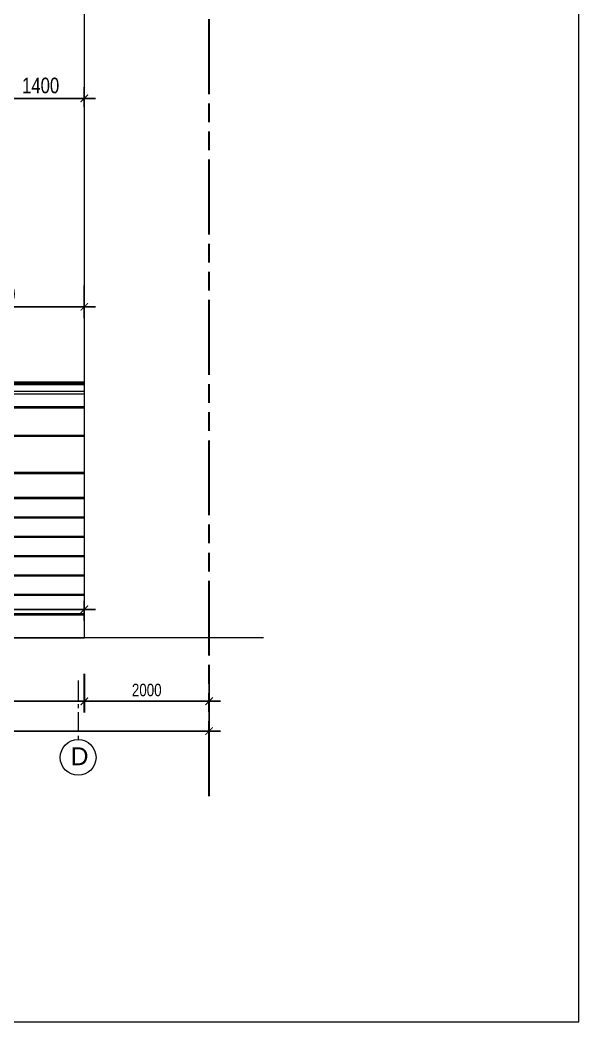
# Model space of a CAD drawing. Header units: millimetres. Extents: x -78046 to 260989, y -99288 to 158505.
# Drawn here: x 252033 to 260989, y 130290 to 146347 of the extents above; entities that cross this region are included whole.
import ezdxf
from ezdxf.enums import TextEntityAlignment as Align

# ---------------------------------------------------------------- set-up
doc = ezdxf.new("R2010")
doc.units = ezdxf.units.MM
doc.header["$LTSCALE"] = 100
doc.header["$PDMODE"] = 98
doc.linetypes.add('ACAD_ISO09W100', pattern=[45, 24, -3, 6, -3, 6, -3])
doc.linetypes.add('CENTER', pattern=[50.8, 31.75, -6.35, 6.35, -6.35])
doc.layers.get('Defpoints').update_dxf_attribs({"lineweight": 13})
for name, color, linetype, lineweight in [('-CENTER', 143, 'CENTER', 13), ('-DIM', 9, 'Continuous', 13), ('-HATCH', 8, 'Continuous', 5), ('-KH', 143, 'Continuous', 13), ('-LINE1', 7, 'Continuous', 18), ('-LINE2', 252, 'Continuous', 9), ('-TEXT', 7, 'Continuous', 15), ('ranh gioi lo dat', 240, 'ACAD_ISO09W100', 30)]:
    doc.layers.add(name, color=color, linetype=linetype, lineweight=lineweight)
doc.styles.add('1', font='arial.ttf')
doc.styles.add('AVANH', font='VHAVAN_2.TTF', dxfattribs={"width": 0.8})
doc.dimstyles.new('C_100A3', dxfattribs={"dimscale": 100, "dimtxt": 2.5, "dimasz": 1.2, "dimexe": 1.8, "dimexo": 0, "dimgap": 0.75, "dimtad": 1, "dimdec": 0, "dimzin": 0, "dimdsep": 46, "dimtxsty": 'AVANH', "dimblk": 'ARCHTICK', "dimcen": 0, "dimdle": 1.8, "dimclrd": 256, "dimclre": 256, "dimclrt": 7, "dimadec": 0, "dimazin": 0, "dimtfac": 0.0001, "dimtdec": 0, "dimtix": 1, "dimtmove": 2, "dimatfit": 3, "dimldrblk": 'ARCHTICK', "dimfxl": 1.8, "dimtolj": 1, "dimtzin": 0, "dimarcsym": 0})

# ---------------------------------------------------------------- blocks, each defined once
blk = doc.blocks.new('_ARCHTICK')
at = {"const_width": 0.15}
blk.add_lwpolyline([(-0.5, -0.5), (0.5, 0.5)], dxfattribs=at)
blk = doc.blocks.new('*D321')
at = {"layer": 'Defpoints', "lineweight": -2, "transparency": 16777216}
for p, q in [((249863, 137037), (249863, 136722)), ((253063, 137037), (253063, 136722)), ((249683, 136902), (253243, 136902))]:
    blk.add_line(p, q, dxfattribs=at)
at = {"layer": 'Defpoints', "color": 0, "transparency": 16777216}
for p in [(249863, 137037), (253063, 137037), (253063, 136902)]:
    blk.add_point(p, dxfattribs=at)
at = {"layer": 'Defpoints', "lineweight": -2, "transparency": 16777216, "xscale": 120, "yscale": 120, "zscale": 120, "rotation": 180}
blk.add_blockref('_ARCHTICK', (249863, 136902), dxfattribs=at)
at = {"layer": 'Defpoints', "lineweight": -2, "transparency": 16777216, "xscale": 120, "yscale": 120, "zscale": 120}
blk.add_blockref('_ARCHTICK', (253063, 136902), dxfattribs=at)
at = {"layer": 'Defpoints', "color": 7, "transparency": 16777216, "insert": (251463, 137106), "char_height": 250, "attachment_point": 5, "style": 'AVANH'}
blk.add_mtext('\\A1;3200', dxfattribs=at)
blk = doc.blocks.new('*D330')
at = {"layer": 'Defpoints', "lineweight": -2, "transparency": 16777216}
for p, q in [((250263, 142103), (250263, 141571)), ((253063, 142095), (253063, 141571)), ((250083, 141751), (253243, 141751))]:
    blk.add_line(p, q, dxfattribs=at)
at = {"layer": 'Defpoints', "color": 0, "transparency": 16777216}
for p in [(250263, 142103), (253063, 142095), (253063, 141751)]:
    blk.add_point(p, dxfattribs=at)
at = {"layer": 'Defpoints', "lineweight": -2, "transparency": 16777216, "xscale": 120, "yscale": 120, "zscale": 120, "rotation": 180}
blk.add_blockref('_ARCHTICK', (250263, 141751), dxfattribs=at)
at = {"layer": 'Defpoints', "lineweight": -2, "transparency": 16777216, "xscale": 120, "yscale": 120, "zscale": 120}
blk.add_blockref('_ARCHTICK', (253063, 141751), dxfattribs=at)
at = {"layer": 'Defpoints', "color": 7, "transparency": 16777216, "insert": (251663, 141955), "char_height": 250, "attachment_point": 5, "style": 'AVANH'}
blk.add_mtext('\\A1;2800', dxfattribs=at)
blk = doc.blocks.new('*D340')
at = {"layer": 'Defpoints', "lineweight": -2, "transparency": 16777216}
for p, q in [((251663, 144951), (251663, 145272)), ((253063, 144951), (253063, 145272)), ((253243, 145092), (251483, 145092))]:
    blk.add_line(p, q, dxfattribs=at)
at = {"layer": 'Defpoints', "color": 0, "transparency": 16777216}
for p in [(251663, 145092), (251663, 144951), (253063, 144951)]:
    blk.add_point(p, dxfattribs=at)
at = {"layer": 'Defpoints', "lineweight": -2, "transparency": 16777216, "xscale": 120, "yscale": 120, "zscale": 120, "rotation": 180}
blk.add_blockref('_ARCHTICK', (251663, 145092), dxfattribs=at)
at = {"layer": 'Defpoints', "lineweight": -2, "transparency": 16777216, "xscale": 120, "yscale": 120, "zscale": 120}
blk.add_blockref('_ARCHTICK', (253063, 145092), dxfattribs=at)
at = {"layer": 'Defpoints', "color": 7, "transparency": 16777216, "insert": (252363, 145297), "char_height": 250, "attachment_point": 5, "style": 'AVANH'}
blk.add_mtext('\\A1;1400', dxfattribs=at)
blk = doc.blocks.new('*D380')
at = {"layer": '-DIM', "lineweight": -2, "transparency": 16777216}
for p, q in [((253063, 135871), (253063, 135250)), ((255063, 135871), (255063, 135250)), ((252883, 135430), (255243, 135430))]:
    blk.add_line(p, q, dxfattribs=at)
at = {"layer": 'Defpoints', "color": 0, "transparency": 16777216}
for p in [(253063, 135871), (255063, 135871), (255063, 135430)]:
    blk.add_point(p, dxfattribs=at)
at = {"layer": '-DIM', "lineweight": -2, "transparency": 16777216, "xscale": 120, "yscale": 120, "zscale": 120, "rotation": 180}
blk.add_blockref('_ARCHTICK', (253063, 135430), dxfattribs=at)
at = {"layer": '-DIM', "lineweight": -2, "transparency": 16777216, "xscale": 120, "yscale": 120, "zscale": 120}
blk.add_blockref('_ARCHTICK', (255063, 135430), dxfattribs=at)
at = {"layer": '-DIM', "color": 7, "transparency": 16777216, "insert": (254063, 135609), "char_height": 200, "attachment_point": 5, "style": 'AVANH'}
blk.add_mtext('\\A1;2000', dxfattribs=at)
blk = doc.blocks.new('*D381')
at = {"layer": '-DIM', "lineweight": -2, "transparency": 16777216}
for p, q in [((235063, 135871), (235063, 134772)), ((255063, 135871), (255063, 134772)), ((255243, 134952), (234883, 134952))]:
    blk.add_line(p, q, dxfattribs=at)
at = {"layer": 'Defpoints', "color": 0, "transparency": 16777216}
for p in [(235063, 135871), (255063, 135871), (235063, 134952)]:
    blk.add_point(p, dxfattribs=at)
at = {"layer": '-DIM', "lineweight": -2, "transparency": 16777216, "xscale": 120, "yscale": 120, "zscale": 120, "rotation": 180}
blk.add_blockref('_ARCHTICK', (235063, 134952), dxfattribs=at)
at = {"layer": '-DIM', "lineweight": -2, "transparency": 16777216, "xscale": 120, "yscale": 120, "zscale": 120}
blk.add_blockref('_ARCHTICK', (255063, 134952), dxfattribs=at)
at = {"layer": '-DIM', "color": 7, "transparency": 16777216, "insert": (245063, 135131), "char_height": 200, "attachment_point": 5, "style": 'AVANH'}
blk.add_mtext('\\A1;20000', dxfattribs=at)
blk = doc.blocks.new('*D385')
at = {"layer": '-DIM', "lineweight": -2, "transparency": 16777216}
for p, q in [((247364, 135871), (247364, 135250)), ((253064, 135871), (253064, 135250)), ((247184, 135430), (253244, 135430))]:
    blk.add_line(p, q, dxfattribs=at)
at = {"layer": 'Defpoints', "color": 0, "transparency": 16777216}
for p in [(247364, 135871), (253064, 135871), (253064, 135430)]:
    blk.add_point(p, dxfattribs=at)
at = {"layer": '-DIM', "lineweight": -2, "transparency": 16777216, "xscale": 120, "yscale": 120, "zscale": 120, "rotation": 180}
blk.add_blockref('_ARCHTICK', (247364, 135430), dxfattribs=at)
at = {"layer": '-DIM', "lineweight": -2, "transparency": 16777216, "xscale": 120, "yscale": 120, "zscale": 120}
blk.add_blockref('_ARCHTICK', (253064, 135430), dxfattribs=at)
at = {"layer": '-DIM', "color": 7, "transparency": 16777216, "insert": (250214, 135609), "char_height": 200, "attachment_point": 5, "style": 'AVANH'}
blk.add_mtext('\\A1;5700', dxfattribs=at)

msp = doc.modelspace()

# ---------------------------------------------------------------- linework, layer by layer
at = {"layer": '-CENTER', "ltscale": 0.1}
msp.add_line((252963.7, 135764.9), (252963.7, 134816.1), dxfattribs=at)
at = {"layer": '-HATCH'}
for p, q in [((236423.9, 140526.1), (253063.2, 140526.8)), ((236423.9, 140506.1), (253063.2, 140506.8)), ((236535.1, 140356.3), (253063.2, 140356.9)), ((236562.9, 140396.1), (253063.2, 140396.8)), ((253063.2, 140126.9), (236550.1, 140126.3)), ((236562.9, 140155.1), (253063.2, 140155.8)), ((249574.5, 139696), (253063, 139696)), ((249621.1, 139676), (253063, 139676)), ((253063, 139096), (250012.8, 139096)), ((253063, 139076), (250012.9, 139076)), ((238063.2, 136834), (253063.2, 136834.6)), ((238063.2, 136814), (253063.2, 136814.6))]:
    msp.add_line(p, q, dxfattribs=at)
for points in [[(253063.2, 138696), (250012.9, 138696)], [(253063.2, 138676), (250012.9, 138676)], [(250012.9, 138385.6), (253063.2, 138385.6)], [(253063.2, 138365.6), (250012.9, 138365.6)], [(250012.9, 138075.3), (253063.2, 138075.3)], [(253063.2, 138055.3), (250012.9, 138055.3)], [(250012.9, 137765), (253063.2, 137765)], [(253063.2, 137745), (250012.9, 137745)], [(250012.9, 137454.6), (253063.2, 137454.6)], [(253063.2, 137434.6), (250012.9, 137434.6)], [(238063.2, 137144.3), (253063.2, 137144.3)], [(253063.2, 137124.3), (238063.2, 137124.3)]]:
    msp.add_lwpolyline(points, dxfattribs=at)
at = {"layer": '-KH'}
msp.add_circle((252963.7, 134529.8), 286.3, dxfattribs=at)
at = {"layer": '-LINE1', "color": 0, "lineweight": 20}
for p, q in [((253063.2, 136446.6), (253063.2, 150796.9)), ((236414.9, 140546.1), (253063.2, 140546.8)), ((253063.2, 139749.5), (253063.2, 140126.9)), ((253063.2, 139733.6), (253063.2, 139753.6)), ((253063.2, 139220.3), (253063.2, 139729.5)), ((235007.8, 136446.8), (253063.2, 136446.6))]:
    msp.add_line(p, q, dxfattribs=at)
at = {"layer": '-LINE1'}
msp.add_lwpolyline([(221089.3, 130289.9), (260989.3, 130289.9), (260989.3, 158504.9), (221089.3, 158504.9)], close=True, dxfattribs=at)
at = {"layer": '-LINE2', "color": 2}
msp.add_line((255936.4, 136446.8), (229741.3, 136446.8), dxfattribs=at)
at = {"layer": 'ranh gioi lo dat', "ltscale": 0.5}
msp.add_line((255063.2, 133911), (255063.2, 155009.9), dxfattribs=at)

# ---------------------------------------------------------------- texts
at = {"layer": '-TEXT', "color": 2, "style": '1'}
msp.add_text('D', height=286.3, dxfattribs=at).set_placement((252985.5, 134547.9), align=Align.MIDDLE_CENTER)

# ---------------------------------------------------------------- dimensions: what is measured, and where the dimension line sits
at = {"layer": '-DIM'}
for base, p1, p2, picture, middle in [((235063.3, 134952.2), (255063.2, 135870.9), (235063.3, 135870.9), '*D381', (245063.3, 135130.6)), ((255063.2, 135430.3), (253063.2, 135870.9), (255063.2, 135870.9), '*D380', (254063.2, 135608.7))]:
    dim = msp.add_linear_dim(base=base, p1=p1, p2=p2, angle=180, dimstyle='C_100A3', override={"dimtxt": 2}, dxfattribs=at)
    dim.commit()
    dim.dimension.update_dxf_attribs({"geometry": picture, "text_midpoint": middle})
dim = msp.add_linear_dim(base=(253063.7, 135430.3), p1=(247363.7, 135870.9), p2=(253063.7, 135870.9), dimstyle='C_100A3', override={"dimtxt": 2}, dxfattribs=at)
dim.commit()
dim.dimension.update_dxf_attribs({"geometry": '*D385', "text_midpoint": (250213.7, 135608.7)})
at = {"layer": 'Defpoints', "color": 2}
for base, p1, p2, picture, middle in [((251663.2, 145092.4), (253063.2, 144951.5), (251663.2, 144951.5), '*D340', (252363.2, 145296.7)), ((253063.2, 141751), (250263.2, 142103.4), (253063.2, 142095.5), '*D330', (251663.2, 141955.3)), ((253063.2, 136901.7), (249862.9, 137036.8), (253063.2, 137036.8), '*D321', (251463, 137106))]:
    dim = msp.add_linear_dim(base=base, p1=p1, p2=p2, dimstyle='C_100A3', dxfattribs=at)
    dim.commit()
    dim.dimension.update_dxf_attribs({"geometry": picture, "text_midpoint": middle})

doc.saveas('drawing.dxf')
